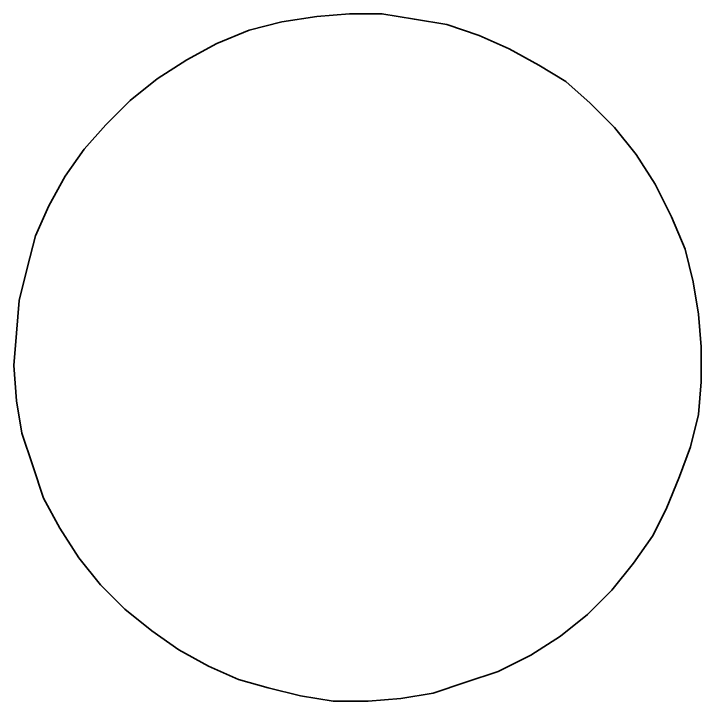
# Model space of a CAD drawing. Header units: centimetres. Extents: x -71 to 43, y 6 to 54.
# Drawn here: x -66.799 to -66.164, y 27.435 to 28.07 of the extents above; entities that cross this region are included whole.
import ezdxf

# ---------------------------------------------------------------- set-up
doc = ezdxf.new("R2010")
doc.units = ezdxf.units.CM
doc.header["$MEASUREMENT"] = 0
doc.layers.add('Camada 1', color=7, linetype='Continuous')

msp = doc.modelspace()

# ---------------------------------------------------------------- linework, layer by layer
at = {"layer": 'Camada 1', "color": 240, "lineweight": 35}
msp.add_open_spline([(-66.63883, 28.02771), (-66.63883, 28.02771), (-66.61133, 28.04272), (-66.61133, 28.04272), (-66.61133, 28.04272), (-66.61133, 28.04272), (-66.58133, 28.05521), (-66.58133, 28.05521), (-66.58133, 28.05521), (-66.58133, 28.05521), (-66.55133, 28.06272), (-66.55133, 28.06272), (-66.55133, 28.06272), (-66.55133, 28.06272), (-66.51883, 28.06771), (-66.51883, 28.06771), (-66.51883, 28.06771), (-66.51883, 28.06771), (-66.48883, 28.07022), (-66.48883, 28.07022), (-66.48883, 28.07022), (-66.48883, 28.07022), (-66.45883, 28.07022), (-66.45883, 28.07022), (-66.45883, 28.07022), (-66.45883, 28.07022), (-66.42883, 28.06521), (-66.42883, 28.06521), (-66.42883, 28.06521), (-66.42883, 28.06521), (-66.39883, 28.06022), (-66.39883, 28.06022), (-66.39883, 28.06022), (-66.39883, 28.06022), (-66.36883, 28.05022), (-66.36883, 28.05022), (-66.36883, 28.05022), (-66.36883, 28.05022), (-66.34133, 28.03771), (-66.34133, 28.03771), (-66.34133, 28.03771), (-66.34133, 28.03771), (-66.31383, 28.02272), (-66.31383, 28.02272), (-66.31383, 28.02272), (-66.31383, 28.02272), (-66.28883, 28.00771), (-66.28883, 28.00771), (-66.28883, 28.00771), (-66.28883, 28.00771), (-66.26633, 27.98771), (-66.26633, 27.98771), (-66.26633, 27.98771), (-66.26633, 27.98771), (-66.24383, 27.96521), (-66.24383, 27.96521), (-66.24383, 27.96521), (-66.24383, 27.96521), (-66.22383, 27.94021), (-66.22383, 27.94021), (-66.22383, 27.94021), (-66.22383, 27.94021), (-66.20633, 27.91272), (-66.20633, 27.91272), (-66.20633, 27.91272), (-66.20633, 27.91272), (-66.19133, 27.88272), (-66.19133, 27.88272), (-66.19133, 27.88272), (-66.19133, 27.88272), (-66.17883, 27.85272), (-66.17883, 27.85272), (-66.17883, 27.85272), (-66.17883, 27.85272), (-66.17133, 27.82272), (-66.17133, 27.82272), (-66.17133, 27.82272), (-66.17133, 27.82272), (-66.16633, 27.79272), (-66.16633, 27.79272), (-66.16633, 27.79272), (-66.16633, 27.79272), (-66.16383, 27.76272), (-66.16383, 27.76272), (-66.16383, 27.76272), (-66.16383, 27.76272), (-66.16383, 27.73021), (-66.16383, 27.73021), (-66.16383, 27.73021), (-66.16383, 27.73021), (-66.16633, 27.70021), (-66.16633, 27.70021), (-66.16633, 27.70021), (-66.16633, 27.70021), (-66.17383, 27.67021), (-66.17383, 27.67021), (-66.17383, 27.67021), (-66.17383, 27.67021), (-66.18383, 27.64271), (-66.18383, 27.64271), (-66.18383, 27.64271), (-66.18383, 27.64271), (-66.19633, 27.61271), (-66.19633, 27.61271), (-66.19633, 27.61271), (-66.19633, 27.61271), (-66.20883, 27.58772), (-66.20883, 27.58772), (-66.20883, 27.58772), (-66.20883, 27.58772), (-66.22633, 27.56271), (-66.22633, 27.56271), (-66.22633, 27.56271), (-66.22633, 27.56271), (-66.24633, 27.53772), (-66.24633, 27.53772), (-66.24633, 27.53772), (-66.24633, 27.53772), (-66.26883, 27.51522), (-66.26883, 27.51522), (-66.26883, 27.51522), (-66.26883, 27.51522), (-66.29383, 27.49522), (-66.29383, 27.49522), (-66.29383, 27.49522), (-66.29383, 27.49522), (-66.32133, 27.47772), (-66.32133, 27.47772), (-66.32133, 27.47772), (-66.32133, 27.47772), (-66.35133, 27.46271), (-66.35133, 27.46271), (-66.35133, 27.46271), (-66.35133, 27.46271), (-66.38133, 27.45271), (-66.38133, 27.45271), (-66.38133, 27.45271), (-66.38133, 27.45271), (-66.41133, 27.44271), (-66.41133, 27.44271), (-66.41133, 27.44271), (-66.41133, 27.44271), (-66.44133, 27.43772), (-66.44133, 27.43772), (-66.44133, 27.43772), (-66.44133, 27.43772), (-66.47133, 27.43522), (-66.47133, 27.43522), (-66.47133, 27.43522), (-66.47133, 27.43522), (-66.50383, 27.43522), (-66.50383, 27.43522), (-66.50383, 27.43522), (-66.50383, 27.43522), (-66.53383, 27.44021), (-66.53383, 27.44021), (-66.53383, 27.44021), (-66.53383, 27.44021), (-66.56383, 27.44772), (-66.56383, 27.44772), (-66.56383, 27.44772), (-66.56383, 27.44772), (-66.59133, 27.45522), (-66.59133, 27.45522), (-66.59133, 27.45522), (-66.59133, 27.45522), (-66.61883, 27.46772), (-66.61883, 27.46772), (-66.61883, 27.46772), (-66.61883, 27.46772), (-66.64633, 27.48271), (-66.64633, 27.48271), (-66.64633, 27.48271), (-66.64633, 27.48271), (-66.67133, 27.50021), (-66.67133, 27.50021), (-66.67133, 27.50021), (-66.67133, 27.50021), (-66.69633, 27.52021), (-66.69633, 27.52021), (-66.69633, 27.52021), (-66.69633, 27.52021), (-66.71883, 27.54271), (-66.71883, 27.54271), (-66.71883, 27.54271), (-66.71883, 27.54271), (-66.73883, 27.56772), (-66.73883, 27.56772), (-66.73883, 27.56772), (-66.73883, 27.56772), (-66.75633, 27.59522), (-66.75633, 27.59522), (-66.75633, 27.59522), (-66.75633, 27.59522), (-66.77133, 27.62271), (-66.77133, 27.62271), (-66.77133, 27.62271), (-66.77133, 27.62271), (-66.78133, 27.65271), (-66.78133, 27.65271), (-66.78133, 27.65271), (-66.78133, 27.65271), (-66.79133, 27.68271), (-66.79133, 27.68271), (-66.79133, 27.68271), (-66.79133, 27.68271), (-66.79633, 27.71272), (-66.79633, 27.71272), (-66.79633, 27.71272), (-66.79633, 27.71272), (-66.79883, 27.74522), (-66.79883, 27.74522), (-66.79883, 27.74522), (-66.79883, 27.74522), (-66.79633, 27.77522), (-66.79633, 27.77522), (-66.79633, 27.77522), (-66.79633, 27.77522), (-66.79383, 27.80522), (-66.79383, 27.80522), (-66.79383, 27.80522), (-66.79383, 27.80522), (-66.78633, 27.83522), (-66.78633, 27.83522), (-66.78633, 27.83522), (-66.78633, 27.83522), (-66.77883, 27.86522), (-66.77883, 27.86522), (-66.77883, 27.86522), (-66.77883, 27.86522), (-66.76633, 27.89272), (-66.76633, 27.89272), (-66.76633, 27.89272), (-66.76633, 27.89272), (-66.75133, 27.92021), (-66.75133, 27.92021), (-66.75133, 27.92021), (-66.75133, 27.92021), (-66.73383, 27.94522), (-66.73383, 27.94522), (-66.73383, 27.94522), (-66.73383, 27.94522), (-66.71383, 27.96771), (-66.71383, 27.96771), (-66.71383, 27.96771), (-66.71383, 27.96771), (-66.69133, 27.99021), (-66.69133, 27.99021), (-66.69133, 27.99021), (-66.69133, 27.99021), (-66.66633, 28.01021), (-66.66633, 28.01021), (-66.66633, 28.01021), (-66.66633, 28.01021), (-66.63883, 28.02771), (-66.63883, 28.02771)], degree=3, knots=[0, 0, 0, 0, 0.0153846153846154, 0.0153846153846154, 0.0153846153846154, 0.0153846153846154, 0.0307692307692308, 0.0307692307692308, 0.0307692307692308, 0.0307692307692308, 0.0461538461538462, 0.0461538461538462, 0.0461538461538462, 0.0461538461538462, 0.0615384615384615, 0.0615384615384615, 0.0615384615384615, 0.0615384615384615, 0.0769230769230769, 0.0769230769230769, 0.0769230769230769, 0.0769230769230769, 0.0923076923076923, 0.0923076923076923, 0.0923076923076923, 0.0923076923076923, 0.1076923076923077, 0.1076923076923077, 0.1076923076923077, 0.1076923076923077, 0.1230769230769231, 0.1230769230769231, 0.1230769230769231, 0.1230769230769231, 0.1384615384615385, 0.1384615384615385, 0.1384615384615385, 0.1384615384615385, 0.1538461538461539, 0.1538461538461539, 0.1538461538461539, 0.1538461538461539, 0.1692307692307692, 0.1692307692307692, 0.1692307692307692, 0.1692307692307692, 0.1846153846153846, 0.1846153846153846, 0.1846153846153846, 0.1846153846153846, 0.2, 0.2, 0.2, 0.2, 0.2153846153846154, 0.2153846153846154, 0.2153846153846154, 0.2153846153846154, 0.2307692307692308, 0.2307692307692308, 0.2307692307692308, 0.2307692307692308, 0.2461538461538462, 0.2461538461538462, 0.2461538461538462, 0.2461538461538462, 0.2615384615384616, 0.2615384615384616, 0.2615384615384616, 0.2615384615384616, 0.2769230769230769, 0.2769230769230769, 0.2769230769230769, 0.2769230769230769, 0.2923076923076923, 0.2923076923076923, 0.2923076923076923, 0.2923076923076923, 0.3076923076923077, 0.3076923076923077, 0.3076923076923077, 0.3076923076923077, 0.3230769230769231, 0.3230769230769231, 0.3230769230769231, 0.3230769230769231, 0.3384615384615385, 0.3384615384615385, 0.3384615384615385, 0.3384615384615385, 0.3538461538461539, 0.3538461538461539, 0.3538461538461539, 0.3538461538461539, 0.3692307692307693, 0.3692307692307693, 0.3692307692307693, 0.3692307692307693, 0.3846153846153846, 0.3846153846153846, 0.3846153846153846, 0.3846153846153846, 0.4, 0.4, 0.4, 0.4, 0.4153846153846154, 0.4153846153846154, 0.4153846153846154, 0.4153846153846154, 0.4307692307692308, 0.4307692307692308, 0.4307692307692308, 0.4307692307692308, 0.4461538461538462, 0.4461538461538462, 0.4461538461538462, 0.4461538461538462, 0.4615384615384616, 0.4615384615384616, 0.4615384615384616, 0.4615384615384616, 0.4769230769230769, 0.4769230769230769, 0.4769230769230769, 0.4769230769230769, 0.4923076923076923, 0.4923076923076923, 0.4923076923076923, 0.4923076923076923, 0.5076923076923077, 0.5076923076923077, 0.5076923076923077, 0.5076923076923077, 0.5230769230769231, 0.5230769230769231, 0.5230769230769231, 0.5230769230769231, 0.5384615384615384, 0.5384615384615384, 0.5384615384615384, 0.5384615384615384, 0.5538461538461539, 0.5538461538461539, 0.5538461538461539, 0.5538461538461539, 0.5692307692307692, 0.5692307692307692, 0.5692307692307692, 0.5692307692307692, 0.5846153846153846, 0.5846153846153846, 0.5846153846153846, 0.5846153846153846, 0.6, 0.6, 0.6, 0.6, 0.6153846153846154, 0.6153846153846154, 0.6153846153846154, 0.6153846153846154, 0.6307692307692307, 0.6307692307692307, 0.6307692307692307, 0.6307692307692307, 0.6461538461538462, 0.6461538461538462, 0.6461538461538462, 0.6461538461538462, 0.6615384615384615, 0.6615384615384615, 0.6615384615384615, 0.6615384615384615, 0.676923076923077, 0.676923076923077, 0.676923076923077, 0.676923076923077, 0.6923076923076923, 0.6923076923076923, 0.6923076923076923, 0.6923076923076923, 0.7076923076923077, 0.7076923076923077, 0.7076923076923077, 0.7076923076923077, 0.7230769230769231, 0.7230769230769231, 0.7230769230769231, 0.7230769230769231, 0.7384615384615385, 0.7384615384615385, 0.7384615384615385, 0.7384615384615385, 0.7538461538461538, 0.7538461538461538, 0.7538461538461538, 0.7538461538461538, 0.7692307692307693, 0.7692307692307693, 0.7692307692307693, 0.7692307692307693, 0.7846153846153846, 0.7846153846153846, 0.7846153846153846, 0.7846153846153846, 0.8, 0.8, 0.8, 0.8, 0.8153846153846154, 0.8153846153846154, 0.8153846153846154, 0.8153846153846154, 0.8307692307692308, 0.8307692307692308, 0.8307692307692308, 0.8307692307692308, 0.8461538461538461, 0.8461538461538461, 0.8461538461538461, 0.8461538461538461, 0.8615384615384616, 0.8615384615384616, 0.8615384615384616, 0.8615384615384616, 0.8769230769230769, 0.8769230769230769, 0.8769230769230769, 0.8769230769230769, 0.8923076923076924, 0.8923076923076924, 0.8923076923076924, 0.8923076923076924, 0.9076923076923077, 0.9076923076923077, 0.9076923076923077, 0.9076923076923077, 0.9230769230769231, 0.9230769230769231, 0.9230769230769231, 0.9230769230769231, 0.9384615384615385, 0.9384615384615385, 0.9384615384615385, 0.9384615384615385, 0.9538461538461539, 0.9538461538461539, 0.9538461538461539, 0.9538461538461539, 0.9692307692307692, 0.9692307692307692, 0.9692307692307692, 0.9692307692307692, 1, 1, 1, 1], dxfattribs=at)

doc.saveas('drawing.dxf')
